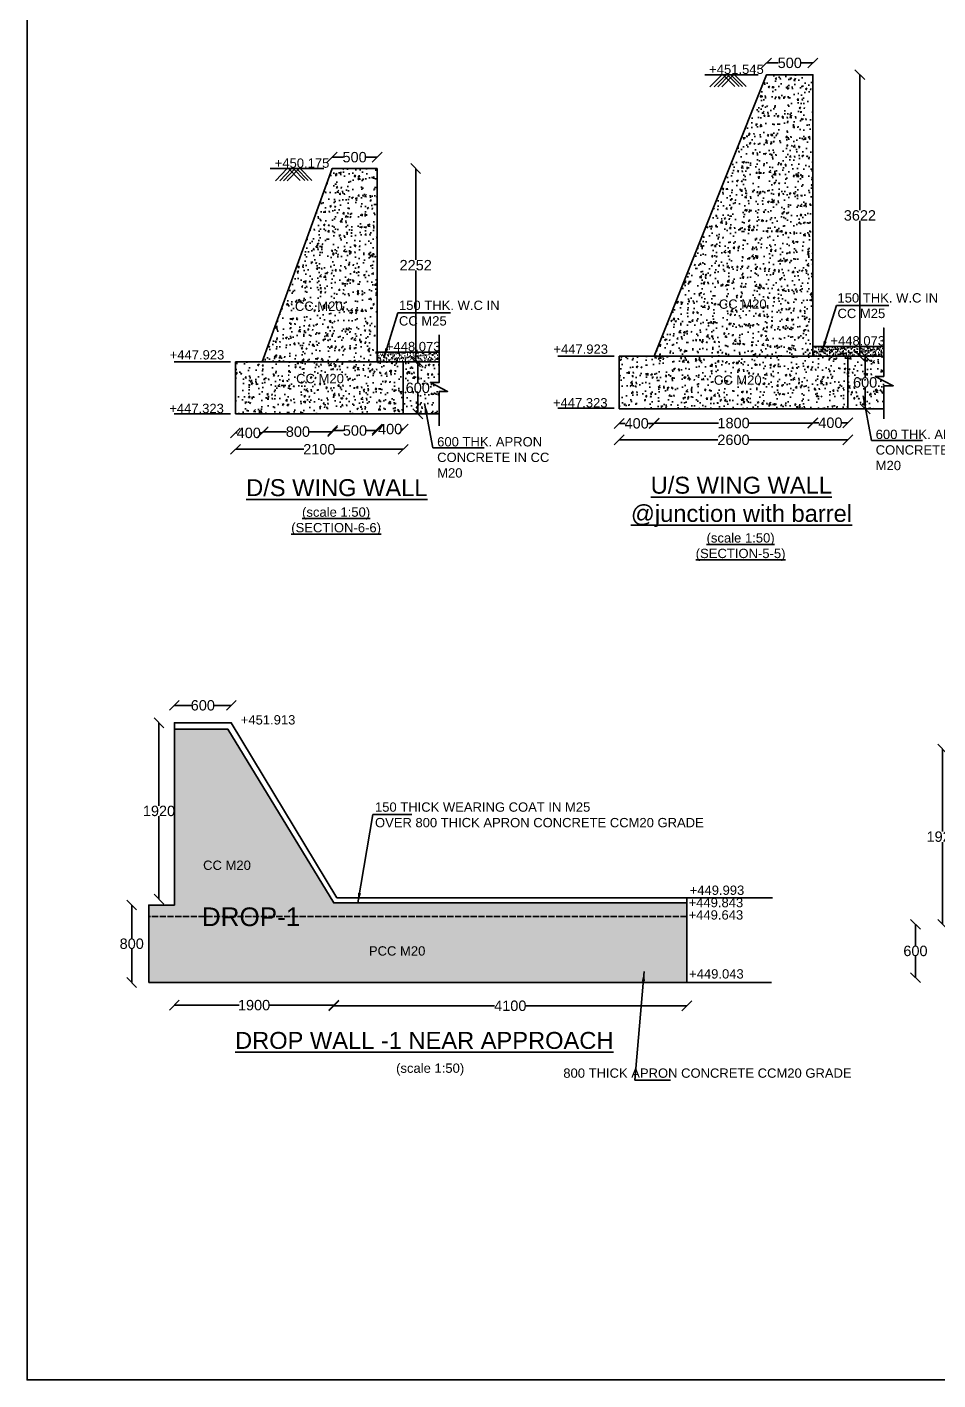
# Model space of a CAD drawing. Header units: millimetres. Extents: x 5124 to 6568637, y 2311 to 91879094.
# Drawn here: x 3738648 to 3747436, y 45930810 to 45943851 of the extents above; entities that cross this region are included whole.
import ezdxf

# ---------------------------------------------------------------- set-up
doc = ezdxf.new("R2010")
doc.units = ezdxf.units.MM
doc.header["$MEASUREMENT"] = 0
doc.linetypes.add('ACAD_ISO02W100', pattern=[15, 12, -3])
for name, color, linetype in [('DIMENSION', 7, 'Continuous'), ('DRAWING', 7, 'Continuous'), ('TEXT', 7, 'Continuous')]:
    doc.layers.add(name, color=color, linetype=linetype)
doc.styles.get("Standard").update_dxf_attribs({"font": 'arial.ttf', "height": 90})
doc.dimstyles.get("Standard").update_dxf_attribs({"dimtxt": 200, "dimasz": 110, "dimexe": 0.18, "dimexo": 0.0625, "dimgap": 0.09, "dimtad": 0, "dimtih": 1, "dimtoh": 1, "dimdec": 0, "dimzin": 0, "dimdsep": 46, "dimtxsty": 'Standard', "dimblk": 'OBLIQUE', "dimcen": 0.09, "dimse1": 1, "dimse2": 1, "dimadec": 0, "dimazin": 0, "dimtfac": 1, "dimtdec": 0, "dimtofl": 0, "dimtmove": 0, "dimatfit": 3, "dimfxl": 1, "dimtolj": 1, "dimtzin": 0, "dimarcsym": 0})
pattern_1 = [(50, (0, 0), (179.31504565, -15.68803375), [18.75, -206.25]), (355, (0, 0), (-34.6878334, 188.0480334), [15, -165]), (100.4514, (14.94, -1.3), (144.6273454, 172.3598855), [15.9350475, -175.285528]), (46.1842, (0, 50), (266.8102622, -41.3797536), [28.125, -309.375]), (96.6356, (22.23, 46.55), (233.6656764, 243.5294677), [23.902572, -262.92825]), (351.1842, (0, 50), (233.6654863, 243.5296502), [22.5, -247.5]), (21, (25, 37.5), (149.22676303, -100.65472267), [18.75, -206.25]), (326, (25, 37.5), (60.828833, 181.28751126), [15, -165]), (71.4514, (37.44, 29.11), (210.05565715, 80.6326242), [15.9350475, -175.285528]), (37.5, (0, 0), (3.03996383, 83.22346346), [0, -163, 0, -167.5, 0, -165.625]), (7.5, (0, 0), (65.76738436, 98.60292797), [0, -95.5, 0, -159.25, 0, -63.125]), (327.5, (-55.75, 0), (133.45560904, -5.63871793), [0, -62.5, 0, -195, 0, -258.75]), (317.5, (-80.75, 0), (145.79654234, 25.02624558), [0, -81.25, 0, -129.5, 0, -183.75])]
pattern_2 = [(37.5, (0, 0), (-1.259867162, 38.53647538), [0, -30.4, 0, -34, 0, -32.5]), (7.5, (0, 0), (35.395534105, 56.442921305), [0, -16.4, 0, -27.4, 0, -10.5]), (327.5, (-24.6, 0), (62.282837235, 0.11318107), [0, -10, 0, -36, 0, -47]), (317.5, (-24.6, 0), (60.12253209, 17.5535113), [0, -5, 0, -23.6, 0, -27])]

# ---------------------------------------------------------------- blocks, each defined once
blk = doc.blocks.new('_Oblique')
at = {"color": 0, "linetype": 'ByBlock', "lineweight": -2}
blk.add_line((-0.5, -0.5), (0.5, 0.5), dxfattribs=at)
blk = doc.blocks.new('*D86')
at = {"layer": 'Defpoints', "color": 0, "linetype": 'Continuous', "transparency": 16777216}
for p in [(3740658, 45940623), (3740916, 45940623), (3740916, 45939938)]:
    blk.add_point(p, dxfattribs=at)
at = {"layer": 'DIMENSION', "color": 0, "linetype": 'Continuous', "lineweight": -2, "transparency": 16777216}
for p, q in [((3740658, 45939938), (3740675, 45939938)), ((3740916, 45939938), (3740900, 45939938))]:
    blk.add_line(p, q, dxfattribs=at)
at = {"layer": 'DIMENSION', "color": 0, "linetype": 'Continuous', "lineweight": -2, "transparency": 16777216, "xscale": 95, "yscale": 95, "zscale": 95, "rotation": 180}
blk.add_blockref('_Oblique', (3740658, 45939938), dxfattribs=at)
at = {"layer": 'DIMENSION', "color": 0, "linetype": 'Continuous', "lineweight": -2, "transparency": 16777216, "xscale": 95, "yscale": 95, "zscale": 95}
blk.add_blockref('_Oblique', (3740916, 45939938), dxfattribs=at)
at = {"layer": 'DIMENSION', "color": 0, "linetype": 'Continuous', "transparency": 16777216, "insert": (3740787, 45939938), "char_height": 100, "attachment_point": 5}
blk.add_mtext('\\A1;400', dxfattribs=at)
blk = doc.blocks.new('*D87')
at = {"layer": 'Defpoints', "color": 0, "linetype": 'Continuous', "transparency": 16777216}
for p in [(3740926, 45940623), (3741596, 45939950), (3741596, 45939880)]:
    blk.add_point(p, dxfattribs=at)
at = {"layer": 'DIMENSION', "color": 0, "linetype": 'Continuous', "lineweight": -2, "transparency": 16777216}
for p, q in [((3740926, 45939950), (3741151, 45939950)), ((3741596, 45939950), (3741372, 45939950))]:
    blk.add_line(p, q, dxfattribs=at)
at = {"layer": 'DIMENSION', "color": 0, "linetype": 'Continuous', "lineweight": -2, "transparency": 16777216, "xscale": 95, "yscale": 95, "zscale": 95, "rotation": 180}
blk.add_blockref('_Oblique', (3740926, 45939950), dxfattribs=at)
at = {"layer": 'DIMENSION', "color": 0, "linetype": 'Continuous', "lineweight": -2, "transparency": 16777216, "xscale": 95, "yscale": 95, "zscale": 95}
blk.add_blockref('_Oblique', (3741596, 45939950), dxfattribs=at)
at = {"layer": 'DIMENSION', "color": 0, "linetype": 'Continuous', "transparency": 16777216, "insert": (3741261, 45939950), "char_height": 100, "attachment_point": 5}
blk.add_mtext('\\A1;800', dxfattribs=at)
blk = doc.blocks.new('*D88')
at = {"layer": 'Defpoints', "color": 0, "linetype": 'Continuous', "transparency": 16777216}
for p in [(3742026, 45940623), (3741596, 45939950), (3742026, 45939961)]:
    blk.add_point(p, dxfattribs=at)
at = {"layer": 'DIMENSION', "color": 0, "linetype": 'Continuous', "lineweight": -2, "transparency": 16777216}
for p, q in [((3741596, 45939961), (3741700, 45939961)), ((3742026, 45939961), (3741921, 45939961))]:
    blk.add_line(p, q, dxfattribs=at)
at = {"layer": 'DIMENSION', "color": 0, "linetype": 'Continuous', "lineweight": -2, "transparency": 16777216, "xscale": 95, "yscale": 95, "zscale": 95, "rotation": 180}
blk.add_blockref('_Oblique', (3741596, 45939961), dxfattribs=at)
at = {"layer": 'DIMENSION', "color": 0, "linetype": 'Continuous', "lineweight": -2, "transparency": 16777216, "xscale": 95, "yscale": 95, "zscale": 95}
blk.add_blockref('_Oblique', (3742026, 45939961), dxfattribs=at)
at = {"layer": 'DIMENSION', "color": 0, "linetype": 'Continuous', "transparency": 16777216, "insert": (3741811, 45939961), "char_height": 100, "attachment_point": 5}
blk.add_mtext('\\A1;500', dxfattribs=at)
blk = doc.blocks.new('*D89')
at = {"layer": 'Defpoints', "color": 0, "linetype": 'Continuous', "transparency": 16777216}
for p in [(3742026, 45940623), (3742277, 45940623), (3742277, 45939975)]:
    blk.add_point(p, dxfattribs=at)
at = {"layer": 'DIMENSION', "color": 0, "linetype": 'Continuous', "lineweight": -2, "transparency": 16777216}
for p, q in [((3742026, 45939975), (3742039, 45939975)), ((3742277, 45939975), (3742264, 45939975))]:
    blk.add_line(p, q, dxfattribs=at)
at = {"layer": 'DIMENSION', "color": 0, "linetype": 'Continuous', "lineweight": -2, "transparency": 16777216, "xscale": 95, "yscale": 95, "zscale": 95, "rotation": 180}
blk.add_blockref('_Oblique', (3742026, 45939975), dxfattribs=at)
at = {"layer": 'DIMENSION', "color": 0, "linetype": 'Continuous', "lineweight": -2, "transparency": 16777216, "xscale": 95, "yscale": 95, "zscale": 95}
blk.add_blockref('_Oblique', (3742277, 45939975), dxfattribs=at)
at = {"layer": 'DIMENSION', "color": 0, "linetype": 'Continuous', "transparency": 16777216, "insert": (3742151, 45939975), "char_height": 100, "attachment_point": 5}
blk.add_mtext('\\A1;400', dxfattribs=at)
blk = doc.blocks.new('*D90')
at = {"layer": 'Defpoints', "color": 0, "linetype": 'Continuous', "transparency": 16777216}
for p in [(3740658.5, 45940122), (3742277, 45940122), (3742277, 45939780.5)]:
    blk.add_point(p, dxfattribs=at)
at = {"layer": 'DIMENSION', "color": 0, "linetype": 'Continuous', "lineweight": -2, "transparency": 16777216}
for p, q in [((3740658.5, 45939780.5), (3741317.66, 45939780.5)), ((3742277, 45939780.5), (3741617.84, 45939780.5))]:
    blk.add_line(p, q, dxfattribs=at)
at = {"layer": 'DIMENSION', "color": 0, "linetype": 'Continuous', "lineweight": -2, "transparency": 16777216, "xscale": 95, "yscale": 95, "zscale": 95, "rotation": 180}
blk.add_blockref('_Oblique', (3740658.5, 45939780.5), dxfattribs=at)
at = {"layer": 'DIMENSION', "color": 0, "linetype": 'Continuous', "lineweight": -2, "transparency": 16777216, "xscale": 95, "yscale": 95, "zscale": 95}
blk.add_blockref('_Oblique', (3742277, 45939780.5), dxfattribs=at)
at = {"layer": 'DIMENSION', "color": 0, "linetype": 'Continuous', "transparency": 16777216, "insert": (3741467.75, 45939780.5), "char_height": 100, "attachment_point": 5}
blk.add_mtext('\\A1;2100', dxfattribs=at)
blk = doc.blocks.new('*D91')
at = {"layer": 'Defpoints', "color": 0, "linetype": 'Continuous', "transparency": 16777216}
for p in [(3742417.5, 45940623), (3742417.5, 45940122), (3742417.5, 45940122)]:
    blk.add_point(p, dxfattribs=at)
at = {"layer": 'DIMENSION', "color": 0, "linetype": 'Continuous', "lineweight": -2, "transparency": 16777216}
for p, q in [((3742417.5, 45940623), (3742417.5, 45940423.6473)), ((3742417.5, 45940122), (3742417.5, 45940321.3527))]:
    blk.add_line(p, q, dxfattribs=at)
at = {"layer": 'DIMENSION', "color": 0, "linetype": 'Continuous', "lineweight": -2, "transparency": 16777216, "xscale": 95, "yscale": 95, "zscale": 95}
for p, rotation in [((3742417.5, 45940623), 90), ((3742417.5, 45940122), 270)]:
    blk.add_blockref('_Oblique', p, dxfattribs=dict(at, rotation=rotation))
at = {"layer": 'DIMENSION', "color": 0, "linetype": 'Continuous', "transparency": 16777216, "insert": (3742417.5, 45940372.5), "char_height": 100, "attachment_point": 5}
blk.add_mtext('\\A1;600', dxfattribs=at)
blk = doc.blocks.new('*D92')
at = {"layer": 'Defpoints', "color": 0, "linetype": 'Continuous', "transparency": 16777216}
for p in [(3742025.5, 45942487), (3742025.5, 45940623), (3742397.5, 45940623)]:
    blk.add_point(p, dxfattribs=at)
at = {"layer": 'DIMENSION', "color": 0, "linetype": 'Continuous', "lineweight": -2, "transparency": 16777216}
for p, q in [((3742397.5, 45942487), (3742397.5, 45941606.1473)), ((3742397.5, 45940623), (3742397.5, 45941503.8527))]:
    blk.add_line(p, q, dxfattribs=at)
at = {"layer": 'DIMENSION', "color": 0, "linetype": 'Continuous', "lineweight": -2, "transparency": 16777216, "xscale": 95, "yscale": 95, "zscale": 95}
for p, rotation in [((3742397.5, 45942487), 90), ((3742397.5, 45940623), 270)]:
    blk.add_blockref('_Oblique', p, dxfattribs=dict(at, rotation=rotation))
at = {"layer": 'DIMENSION', "color": 0, "linetype": 'Continuous', "transparency": 16777216, "insert": (3742397.5, 45941555), "char_height": 100, "attachment_point": 5}
blk.add_mtext('\\A1;2252', dxfattribs=at)
blk = doc.blocks.new('*D93')
at = {"layer": 'Defpoints', "color": 0, "linetype": 'Continuous', "transparency": 16777216}
for p in [(3742026, 45942596), (3741592, 45942487), (3742026, 45942487)]:
    blk.add_point(p, dxfattribs=at)
at = {"layer": 'DIMENSION', "color": 0, "linetype": 'Continuous', "lineweight": -2, "transparency": 16777216}
for p, q in [((3741592, 45942596), (3741698, 45942596)), ((3742026, 45942596), (3741919, 45942596))]:
    blk.add_line(p, q, dxfattribs=at)
at = {"layer": 'DIMENSION', "color": 0, "linetype": 'Continuous', "lineweight": -2, "transparency": 16777216, "xscale": 95, "yscale": 95, "zscale": 95, "rotation": 180}
blk.add_blockref('_Oblique', (3741592, 45942596), dxfattribs=at)
at = {"layer": 'DIMENSION', "color": 0, "linetype": 'Continuous', "lineweight": -2, "transparency": 16777216, "xscale": 95, "yscale": 95, "zscale": 95}
blk.add_blockref('_Oblique', (3742026, 45942596), dxfattribs=at)
at = {"layer": 'DIMENSION', "color": 0, "linetype": 'Continuous', "transparency": 16777216, "insert": (3741808, 45942596), "char_height": 100, "attachment_point": 5}
blk.add_mtext('\\A1;500', dxfattribs=at)
blk = doc.blocks.new('*D94')
at = {"layer": 'Defpoints', "color": 0, "linetype": 'Continuous', "transparency": 16777216}
for p in [(3746229, 45943505), (3745782, 45943392), (3746229, 45943392)]:
    blk.add_point(p, dxfattribs=at)
at = {"layer": 'DIMENSION', "color": 0, "linetype": 'Continuous', "lineweight": -2, "transparency": 16777216}
for p, q in [((3745782, 45943505), (3745895, 45943505)), ((3746229, 45943505), (3746116, 45943505))]:
    blk.add_line(p, q, dxfattribs=at)
at = {"layer": 'DIMENSION', "color": 0, "linetype": 'Continuous', "lineweight": -2, "transparency": 16777216, "xscale": 95, "yscale": 95, "zscale": 95, "rotation": 180}
blk.add_blockref('_Oblique', (3745782, 45943505), dxfattribs=at)
at = {"layer": 'DIMENSION', "color": 0, "linetype": 'Continuous', "lineweight": -2, "transparency": 16777216, "xscale": 95, "yscale": 95, "zscale": 95}
blk.add_blockref('_Oblique', (3746229, 45943505), dxfattribs=at)
at = {"layer": 'DIMENSION', "color": 0, "linetype": 'Continuous', "transparency": 16777216, "insert": (3746006, 45943505), "char_height": 100, "attachment_point": 5}
blk.add_mtext('\\A1;500', dxfattribs=at)
blk = doc.blocks.new('*D95')
at = {"layer": 'Defpoints', "color": 0, "linetype": 'Continuous', "transparency": 16777216}
for p in [(3746229, 45943391.5), (3746229, 45940678), (3746682.5, 45940678)]:
    blk.add_point(p, dxfattribs=at)
at = {"layer": 'DIMENSION', "color": 0, "linetype": 'Continuous', "lineweight": -2, "transparency": 16777216}
for p, q in [((3746682.5, 45943391.5), (3746682.5, 45942085.8973)), ((3746682.5, 45940678), (3746682.5, 45941983.6027))]:
    blk.add_line(p, q, dxfattribs=at)
at = {"layer": 'DIMENSION', "color": 0, "linetype": 'Continuous', "lineweight": -2, "transparency": 16777216, "xscale": 95, "yscale": 95, "zscale": 95}
for p, rotation in [((3746682.5, 45943391.5), 90), ((3746682.5, 45940678), 270)]:
    blk.add_blockref('_Oblique', p, dxfattribs=dict(at, rotation=rotation))
at = {"layer": 'DIMENSION', "color": 0, "linetype": 'Continuous', "transparency": 16777216, "insert": (3746682.5, 45942034.75), "char_height": 100, "attachment_point": 5}
blk.add_mtext('\\A1;3622', dxfattribs=at)
blk = doc.blocks.new('*D96')
at = {"layer": 'Defpoints', "color": 0, "linetype": 'Continuous', "transparency": 16777216}
for p in [(3746736, 45940678), (3746699, 45940171.5), (3746733, 45940171.5)]:
    blk.add_point(p, dxfattribs=at)
at = {"layer": 'DIMENSION', "color": 0, "linetype": 'Continuous', "lineweight": -2, "transparency": 16777216}
for p, q in [((3746733, 45940678), (3746733, 45940475.8973)), ((3746733, 45940171.5), (3746733, 45940373.6027))]:
    blk.add_line(p, q, dxfattribs=at)
at = {"layer": 'DIMENSION', "color": 0, "linetype": 'Continuous', "lineweight": -2, "transparency": 16777216, "xscale": 95, "yscale": 95, "zscale": 95}
for p, rotation in [((3746733, 45940678), 90), ((3746733, 45940171.5), 270)]:
    blk.add_blockref('_Oblique', p, dxfattribs=dict(at, rotation=rotation))
at = {"layer": 'DIMENSION', "color": 0, "linetype": 'Continuous', "transparency": 16777216, "insert": (3746733, 45940424.75), "char_height": 100, "attachment_point": 5}
blk.add_mtext('\\A1;600', dxfattribs=at)
blk = doc.blocks.new('*D97')
at = {"layer": 'Defpoints', "color": 0, "linetype": 'Continuous', "transparency": 16777216}
for p in [(3744360, 45940678), (3744698, 45940678), (3744698, 45940030)]:
    blk.add_point(p, dxfattribs=at)
at = {"layer": 'DIMENSION', "color": 0, "linetype": 'Continuous', "lineweight": -2, "transparency": 16777216}
for p, q in [((3744360, 45940030), (3744417, 45940030)), ((3744698, 45940030), (3744641, 45940030))]:
    blk.add_line(p, q, dxfattribs=at)
at = {"layer": 'DIMENSION', "color": 0, "linetype": 'Continuous', "lineweight": -2, "transparency": 16777216, "xscale": 95, "yscale": 95, "zscale": 95, "rotation": 180}
blk.add_blockref('_Oblique', (3744360, 45940030), dxfattribs=at)
at = {"layer": 'DIMENSION', "color": 0, "linetype": 'Continuous', "lineweight": -2, "transparency": 16777216, "xscale": 95, "yscale": 95, "zscale": 95}
blk.add_blockref('_Oblique', (3744698, 45940030), dxfattribs=at)
at = {"layer": 'DIMENSION', "color": 0, "linetype": 'Continuous', "transparency": 16777216, "insert": (3744529, 45940030), "char_height": 100, "attachment_point": 5}
blk.add_mtext('\\A1;400', dxfattribs=at)
blk = doc.blocks.new('*D98')
at = {"layer": 'Defpoints', "color": 0, "linetype": 'Continuous', "transparency": 16777216}
for p in [(3744698, 45940678), (3746229, 45940678), (3746229, 45940033)]:
    blk.add_point(p, dxfattribs=at)
at = {"layer": 'DIMENSION', "color": 0, "linetype": 'Continuous', "lineweight": -2, "transparency": 16777216}
for p, q in [((3744698, 45940033), (3745319, 45940033)), ((3746229, 45940033), (3745608, 45940033))]:
    blk.add_line(p, q, dxfattribs=at)
at = {"layer": 'DIMENSION', "color": 0, "linetype": 'Continuous', "lineweight": -2, "transparency": 16777216, "xscale": 95, "yscale": 95, "zscale": 95, "rotation": 180}
blk.add_blockref('_Oblique', (3744698, 45940033), dxfattribs=at)
at = {"layer": 'DIMENSION', "color": 0, "linetype": 'Continuous', "lineweight": -2, "transparency": 16777216, "xscale": 95, "yscale": 95, "zscale": 95}
blk.add_blockref('_Oblique', (3746229, 45940033), dxfattribs=at)
at = {"layer": 'DIMENSION', "color": 0, "linetype": 'Continuous', "transparency": 16777216, "insert": (3745464, 45940033), "char_height": 100, "attachment_point": 5}
blk.add_mtext('\\A1;1800', dxfattribs=at)
blk = doc.blocks.new('*D99')
at = {"layer": 'Defpoints', "color": 0, "linetype": 'Continuous', "transparency": 16777216}
for p in [(3746229, 45940678), (3746566, 45940678), (3746566, 45940036)]:
    blk.add_point(p, dxfattribs=at)
at = {"layer": 'DIMENSION', "color": 0, "linetype": 'Continuous', "lineweight": -2, "transparency": 16777216}
for p, q in [((3746229, 45940036), (3746285, 45940036)), ((3746566, 45940036), (3746510, 45940036))]:
    blk.add_line(p, q, dxfattribs=at)
at = {"layer": 'DIMENSION', "color": 0, "linetype": 'Continuous', "lineweight": -2, "transparency": 16777216, "xscale": 95, "yscale": 95, "zscale": 95, "rotation": 180}
blk.add_blockref('_Oblique', (3746229, 45940036), dxfattribs=at)
at = {"layer": 'DIMENSION', "color": 0, "linetype": 'Continuous', "lineweight": -2, "transparency": 16777216, "xscale": 95, "yscale": 95, "zscale": 95}
blk.add_blockref('_Oblique', (3746566, 45940036), dxfattribs=at)
at = {"layer": 'DIMENSION', "color": 0, "linetype": 'Continuous', "transparency": 16777216, "insert": (3746398, 45940036), "char_height": 100, "attachment_point": 5}
blk.add_mtext('\\A1;400', dxfattribs=at)
blk = doc.blocks.new('*D100')
at = {"layer": 'Defpoints', "color": 0, "linetype": 'Continuous', "transparency": 16777216}
for p in [(3744360, 45940171.5), (3746566, 45940171.5), (3746566, 45939871.5)]:
    blk.add_point(p, dxfattribs=at)
at = {"layer": 'DIMENSION', "color": 0, "linetype": 'Continuous', "lineweight": -2, "transparency": 16777216}
for p, q in [((3744360, 45939871.5), (3745312.91, 45939871.5)), ((3746566, 45939871.5), (3745613.09, 45939871.5))]:
    blk.add_line(p, q, dxfattribs=at)
at = {"layer": 'DIMENSION', "color": 0, "linetype": 'Continuous', "lineweight": -2, "transparency": 16777216, "xscale": 95, "yscale": 95, "zscale": 95, "rotation": 180}
blk.add_blockref('_Oblique', (3744360, 45939871.5), dxfattribs=at)
at = {"layer": 'DIMENSION', "color": 0, "linetype": 'Continuous', "lineweight": -2, "transparency": 16777216, "xscale": 95, "yscale": 95, "zscale": 95}
blk.add_blockref('_Oblique', (3746566, 45939871.5), dxfattribs=at)
at = {"layer": 'DIMENSION', "color": 0, "linetype": 'Continuous', "transparency": 16777216, "insert": (3745463, 45939871.5), "char_height": 100, "attachment_point": 5}
blk.add_mtext('\\A1;2600', dxfattribs=at)
blk = doc.blocks.new('*D124')
at = {"layer": 'Defpoints', "color": 0, "linetype": 'Continuous', "transparency": 16777216}
for p in [(3739822.5, 45935387.5), (3739658, 45934640.5), (3739822.5, 45934640.5)]:
    blk.add_point(p, dxfattribs=at)
at = {"layer": 'DIMENSION', "color": 0, "linetype": 'Continuous', "lineweight": -2, "transparency": 16777216}
for p, q in [((3739658, 45935387.5), (3739658, 45935065.1473)), ((3739658, 45934640.5), (3739658, 45934962.8527))]:
    blk.add_line(p, q, dxfattribs=at)
at = {"layer": 'DIMENSION', "color": 0, "linetype": 'Continuous', "lineweight": -2, "transparency": 16777216, "xscale": 95, "yscale": 95, "zscale": 95}
for p, rotation in [((3739658, 45935387.5), 90), ((3739658, 45934640.5), 270)]:
    blk.add_blockref('_Oblique', p, dxfattribs=dict(at, rotation=rotation))
at = {"layer": 'DIMENSION', "color": 0, "linetype": 'Continuous', "transparency": 16777216, "insert": (3739658, 45935014), "char_height": 100, "attachment_point": 5}
blk.add_mtext('\\A1;800', dxfattribs=at)
blk = doc.blocks.new('*D125')
at = {"layer": 'Defpoints', "color": 0, "linetype": 'Continuous', "transparency": 16777216}
for p in [(3740069, 45935388), (3741608, 45935388), (3741608, 45934422)]:
    blk.add_point(p, dxfattribs=at)
at = {"layer": 'DIMENSION', "color": 0, "linetype": 'Continuous', "lineweight": -2, "transparency": 16777216}
for p, q in [((3740069, 45934422), (3740694, 45934422)), ((3741608, 45934422), (3740983, 45934422))]:
    blk.add_line(p, q, dxfattribs=at)
at = {"layer": 'DIMENSION', "color": 0, "linetype": 'Continuous', "lineweight": -2, "transparency": 16777216, "xscale": 95, "yscale": 95, "zscale": 95, "rotation": 180}
blk.add_blockref('_Oblique', (3740069, 45934422), dxfattribs=at)
at = {"layer": 'DIMENSION', "color": 0, "linetype": 'Continuous', "lineweight": -2, "transparency": 16777216, "xscale": 95, "yscale": 95, "zscale": 95}
blk.add_blockref('_Oblique', (3741608, 45934422), dxfattribs=at)
at = {"layer": 'DIMENSION', "color": 0, "linetype": 'Continuous', "transparency": 16777216, "insert": (3740838, 45934422), "char_height": 100, "attachment_point": 5}
blk.add_mtext('\\A1;1900', dxfattribs=at)
blk = doc.blocks.new('*D126')
at = {"layer": 'Defpoints', "color": 0, "linetype": 'Continuous', "transparency": 16777216}
for p in [(3741607.5, 45935408.5), (3745012.5, 45935408.5), (3745012.5, 45934416)]:
    blk.add_point(p, dxfattribs=at)
at = {"layer": 'DIMENSION', "color": 0, "linetype": 'Continuous', "lineweight": -2, "transparency": 16777216}
for p, q in [((3741607.5, 45934416), (3743158.750382, 45934416)), ((3745012.5, 45934416), (3743461.249618, 45934416))]:
    blk.add_line(p, q, dxfattribs=at)
at = {"layer": 'DIMENSION', "color": 0, "linetype": 'Continuous', "lineweight": -2, "transparency": 16777216, "xscale": 95, "yscale": 95, "zscale": 95, "rotation": 180}
blk.add_blockref('_Oblique', (3741607.5, 45934416), dxfattribs=at)
at = {"layer": 'DIMENSION', "color": 0, "linetype": 'Continuous', "lineweight": -2, "transparency": 16777216, "xscale": 95, "yscale": 95, "zscale": 95}
blk.add_blockref('_Oblique', (3745012.5, 45934416), dxfattribs=at)
at = {"layer": 'DIMENSION', "color": 0, "linetype": 'Continuous', "transparency": 16777216, "insert": (3743310, 45934416), "char_height": 100, "attachment_point": 5}
blk.add_mtext('\\A1;4100', dxfattribs=at)
blk = doc.blocks.new('*D127')
at = {"layer": 'Defpoints', "color": 0, "linetype": 'Continuous', "transparency": 16777216}
for p in [(3740069, 45937144.5), (3739921, 45935443.5), (3740069, 45935443.5)]:
    blk.add_point(p, dxfattribs=at)
at = {"layer": 'DIMENSION', "color": 0, "linetype": 'Continuous', "lineweight": -2, "transparency": 16777216}
for p, q in [((3739921, 45937144.5), (3739921, 45936345.1473)), ((3739921, 45935443.5), (3739921, 45936242.8527))]:
    blk.add_line(p, q, dxfattribs=at)
at = {"layer": 'DIMENSION', "color": 0, "linetype": 'Continuous', "lineweight": -2, "transparency": 16777216, "xscale": 95, "yscale": 95, "zscale": 95}
for p, rotation in [((3739921, 45937144.5), 90), ((3739921, 45935443.5), 270)]:
    blk.add_blockref('_Oblique', p, dxfattribs=dict(at, rotation=rotation))
at = {"layer": 'DIMENSION', "color": 0, "linetype": 'Continuous', "transparency": 16777216, "insert": (3739921, 45936294), "char_height": 100, "attachment_point": 5}
blk.add_mtext('\\A1;1920', dxfattribs=at)
blk = doc.blocks.new('*D128')
at = {"layer": 'Defpoints', "color": 0, "linetype": 'Continuous', "transparency": 16777216}
for p in [(3740618.5, 45937312), (3740069, 45937144.5), (3740618.5, 45937144.5)]:
    blk.add_point(p, dxfattribs=at)
at = {"layer": 'DIMENSION', "color": 0, "linetype": 'Continuous', "lineweight": -2, "transparency": 16777216}
for p, q in [((3740069, 45937312), (3740233.087, 45937312)), ((3740618.5, 45937312), (3740454.413, 45937312))]:
    blk.add_line(p, q, dxfattribs=at)
at = {"layer": 'DIMENSION', "color": 0, "linetype": 'Continuous', "lineweight": -2, "transparency": 16777216, "xscale": 95, "yscale": 95, "zscale": 95, "rotation": 180}
blk.add_blockref('_Oblique', (3740069, 45937312), dxfattribs=at)
at = {"layer": 'DIMENSION', "color": 0, "linetype": 'Continuous', "lineweight": -2, "transparency": 16777216, "xscale": 95, "yscale": 95, "zscale": 95}
blk.add_blockref('_Oblique', (3740618.5, 45937312), dxfattribs=at)
at = {"layer": 'DIMENSION', "color": 0, "linetype": 'Continuous', "transparency": 16777216, "insert": (3740343.75, 45937312), "char_height": 100, "attachment_point": 5}
blk.add_mtext('\\A1;600', dxfattribs=at)
blk = doc.blocks.new('*D132')
at = {"layer": 'Defpoints', "color": 0, "linetype": 'Continuous', "transparency": 16777216}
for p in [(3747444.5, 45935201.5), (3747218.5, 45934687.5), (3747455.5, 45934687.5)]:
    blk.add_point(p, dxfattribs=at)
at = {"layer": 'DIMENSION', "color": 0, "linetype": 'Continuous', "lineweight": -2, "transparency": 16777216}
for p, q in [((3747218.5, 45935201.5), (3747218.5, 45934995.6473)), ((3747218.5, 45934687.5), (3747218.5, 45934893.3527))]:
    blk.add_line(p, q, dxfattribs=at)
at = {"layer": 'DIMENSION', "color": 0, "linetype": 'Continuous', "lineweight": -2, "transparency": 16777216, "xscale": 95, "yscale": 95, "zscale": 95}
for p, rotation in [((3747218.5, 45935201.5), 90), ((3747218.5, 45934687.5), 270)]:
    blk.add_blockref('_Oblique', p, dxfattribs=dict(at, rotation=rotation))
at = {"layer": 'DIMENSION', "color": 0, "linetype": 'Continuous', "transparency": 16777216, "insert": (3747218.5, 45934944.5), "char_height": 100, "attachment_point": 5}
blk.add_mtext('\\A1;600', dxfattribs=at)
blk = doc.blocks.new('*D133')
at = {"layer": 'Defpoints', "color": 0, "linetype": 'Continuous', "transparency": 16777216}
for p in [(3747481, 45936890.5), (3747700, 45936890.5), (3747700, 45935201.5)]:
    blk.add_point(p, dxfattribs=at)
at = {"layer": 'DIMENSION', "color": 0, "linetype": 'Continuous', "lineweight": -2, "transparency": 16777216}
for p, q in [((3747481, 45936890.5), (3747481, 45936097.1473)), ((3747481, 45935201.5), (3747481, 45935994.8527))]:
    blk.add_line(p, q, dxfattribs=at)
at = {"layer": 'DIMENSION', "color": 0, "linetype": 'Continuous', "lineweight": -2, "transparency": 16777216, "xscale": 95, "yscale": 95, "zscale": 95}
for p, rotation in [((3747481, 45936890.5), 90), ((3747481, 45935201.5), 270)]:
    blk.add_blockref('_Oblique', p, dxfattribs=dict(at, rotation=rotation))
at = {"layer": 'DIMENSION', "color": 0, "linetype": 'Continuous', "transparency": 16777216, "insert": (3747481, 45936046), "char_height": 100, "attachment_point": 5}
blk.add_mtext('\\A1;1920', dxfattribs=at)

msp = doc.modelspace()

# ---------------------------------------------------------------- hatches: boundary and pattern name
at = {"layer": 'DIMENSION', "linetype": 'Continuous'}
h = msp.add_hatch(dxfattribs=at)
h.set_pattern_fill('AR-SAND', color=256, scale=20, style=0)
h.set_pattern_definition(pattern_2)
h.paths.add_polyline_path([(3742624.5, 45940718), (3742025.5, 45940718), (3742025.5, 45940623), (3742624.5, 45940623)])
h = msp.add_hatch(dxfattribs=at)
h.set_pattern_fill('AR-SAND', color=256, scale=20, style=0)
h.set_pattern_definition(pattern_2)
h.paths.add_polyline_path([(3746913, 45940773), (3746229, 45940773), (3746229, 45940678), (3746913, 45940678)])
at = {"layer": 'DRAWING', "linetype": 'Continuous'}
h = msp.add_hatch(dxfattribs=at)
h.set_pattern_fill('AR-CONC', color=256, scale=25, style=0)
h.set_pattern_definition(pattern_1)
h.paths.add_polyline_path([(3744698, 45940678), (3746229, 45940678), (3746229, 45943391.5), (3745782.5, 45943391.5)])
h.paths.add_polyline_path([(3746913, 45940171.5), (3746913, 45940392.5), (3747004, 45940392.5), (3746830.5, 45940481.5), (3746913, 45940481.5), (3746913, 45940678), (3744360, 45940678), (3744360, 45940171.5)])
h.paths.add_polyline_path([(3745299.4, 45941247.5), (3745793.3, 45941247.5), (3745793.3, 45941109.4), (3745299.4, 45941109.4)], flags=24)
h.paths.add_polyline_path([(3745250.9, 45940515), (3745744.8, 45940515), (3745744.8, 45940376.9), (3745250.9, 45940376.9)], flags=24)
h = msp.add_hatch(dxfattribs=at)
h.set_pattern_fill('AR-CONC', color=256, scale=25, style=0)
h.set_pattern_definition(pattern_1)
h.paths.add_polyline_path([(3742025.5, 45942487), (3741591.5, 45942487), (3740916, 45940623), (3742025.5, 45940623)])
h.paths.add_polyline_path([(3742277, 45940122), (3742277, 45940623), (3740658.5, 45940623), (3740658.5, 45940122)])
h.paths.add_polyline_path([(3742277, 45940122), (3742624.5, 45940122), (3742624.5, 45940339), (3742705.5, 45940339), (3742539, 45940426), (3742624.5, 45940426), (3742624.5, 45940623), (3742277, 45940623)])
h.paths.add_polyline_path([(3741209.6, 45941227.5), (3741703.5, 45941227.5), (3741703.5, 45941089.4), (3741209.6, 45941089.4)], flags=24)
h.paths.add_polyline_path([(3741221.4, 45940530), (3741715.3, 45940530), (3741715.3, 45940391.9), (3741221.4, 45940391.9)], flags=24)
h = msp.add_hatch(dxfattribs=at)
h.set_pattern_fill('AR-CONC', color=256, scale=25, style=0)
h.set_pattern_definition(pattern_1)
h.paths.add_polyline_path([(3740586.5, 45937082), (3740069, 45937082), (3740069, 45935387.5), (3739822.5, 45935387.5), (3739822.5, 45935275.5), (3745012.5, 45935275.5), (3745012.5, 45935408.5), (3741607.5, 45935408.5)])
h.paths.add_polyline_path([(3745012.5, 45934640.5), (3745012.5, 45935275.5), (3739822.5, 45935275.5), (3739822.5, 45934640.5)])
h.paths.add_polyline_path([(3740289.4, 45935409.3), (3741263.9, 45935409.3), (3741263.9, 45935133), (3740289.4, 45935133)], flags=9)
h.paths.add_polyline_path([(3740323.9, 45935838.5), (3740817.8, 45935838.5), (3740817.8, 45935700.4), (3740323.9, 45935700.4)], flags=24)
h.paths.add_polyline_path([(3741923.4, 45935012.5), (3742497.7, 45935012.5), (3742497.7, 45934874.4), (3741923.4, 45934874.4)], flags=24)

# ---------------------------------------------------------------- linework, layer by layer
at = {"layer": 'DIMENSION', "linetype": 'Continuous'}
for p, q in [((3744360, 45940678), (3746913, 45940678)), ((3744360, 45940171.5), (3744360, 45940678)), ((3746913, 45940678), (3746913, 45940481.5)), ((3746913, 45940392.5), (3746913, 45940073.5)), ((3746913, 45940171.5), (3744360, 45940171.5))]:
    msp.add_line(p, q, dxfattribs=at)
for points in [[(3746229, 45940678), (3744698, 45940678), (3745782.5, 45943391.5), (3746229, 45943391.5)], [(3746913, 45940950.5), (3746913, 45940950.5), (3746913, 45940678), (3746913, 45940678)]]:
    msp.add_lwpolyline(points, close=True, dxfattribs=at)
for points in [[(3746566, 45940678), (3746566, 45940171.5)], [(3746913, 45940481.5), (3746830.5, 45940481.5), (3747004, 45940392.5), (3746913, 45940392.5)], [(3744360, 45940171.5), (3746566, 45940171.5)]]:
    msp.add_lwpolyline(points, dxfattribs=at)
at = {"layer": 'DRAWING', "linetype": 'Continuous'}
for p, q in [((3740658.5, 45940623), (3742624.5, 45940623)), ((3740658.5, 45940122), (3740658.5, 45940623)), ((3742624.5, 45940623), (3742624.5, 45940426)), ((3742624.5, 45940339), (3742624.5, 45940122)), ((3742624.5, 45940122), (3740658.5, 45940122))]:
    msp.add_line(p, q, dxfattribs=at)
for points in [[(3774092, 45955627), (3738648, 45955627), (3738648, 45930809.5), (3774092, 45930809.5)], [(3742025.5, 45940623), (3740916, 45940623), (3741591.5, 45942487), (3742025.5, 45942487)]]:
    msp.add_lwpolyline(points, close=True, dxfattribs=at)
for points in [[(3745701, 45943391.5), (3745186, 45943391.5)], [(3745350, 45943391.5), (3745235.5, 45943274.5)], [(3745391.5, 45943391.5), (3745277, 45943274.5)], [(3745426, 45943391.5), (3745311.5, 45943274.5)], [(3745464, 45943391.5), (3745349.5, 45943274.5)], [(3745362.5, 45943391.5), (3745475, 45943277)], [(3745406, 45943391.5), (3745518.5, 45943277)], [(3745438.5, 45943391.5), (3745551, 45943277)], [(3745473, 45943391.5), (3745585.5, 45943277)], [(3741510, 45942487), (3740995, 45942487)], [(3741159, 45942487), (3741044.5, 45942370)], [(3741200.5, 45942487), (3741086, 45942370)], [(3741235, 45942487), (3741120.5, 45942370)], [(3741273, 45942487), (3741158.5, 45942370)], [(3741171.5, 45942487), (3741284, 45942372.5)], [(3741215, 45942487), (3741327.5, 45942372.5)], [(3741247.5, 45942487), (3741360, 45942372.5)], [(3741282, 45942487), (3741394.5, 45942372.5)], [(3742624.5, 45940885.5), (3742624.5, 45940623), (3742624.5, 45940426), (3742539, 45940426), (3742705.5, 45940339), (3742624.5, 45940339), (3742624.5, 45940007.5)], [(3742624.5, 45940718), (3742025.5, 45940718)], [(3746913, 45940773), (3746229, 45940773)], [(3740611.5, 45940623), (3740066.5, 45940623)], [(3742277, 45940623), (3742277, 45940122)], [(3744313, 45940678), (3743768, 45940678)], [(3740611.5, 45940122), (3740066.5, 45940122)], [(3744313, 45940177), (3743768, 45940177)], [(3745012.5, 45934640.5), (3745012.5, 45935408.5), (3741607.5, 45935408.5), (3740586.5, 45937082), (3740069, 45937082), (3740069, 45935387.5), (3739822.5, 45935387.5), (3739822.5, 45934640.5)], [(3740069, 45937082), (3740069, 45937144.5), (3740618.5, 45937144.5), (3741638, 45935457), (3745012.5, 45935457), (3745012.5, 45935408.5)], [(3745012.5, 45935457), (3745840.5, 45935457)], [(3739822.5, 45934640.5), (3745829.5, 45934640.5)]]:
    msp.add_lwpolyline(points, dxfattribs=at)
at = {"layer": 'DRAWING', "linetype": 'ACAD_ISO02W100', "ltscale": 5}
msp.add_lwpolyline([(3745012.5, 45935275.5), (3739822.5, 45935275.5)], dxfattribs=at)

# ---------------------------------------------------------------- texts
at = {"layer": 'DIMENSION', "linetype": 'Continuous', "insert": (3742208.5, 45933860), "char_height": 90, "width": 676.97, "attachment_point": 1}
msp.add_mtext('(scale 1:50)', dxfattribs=at)
at = {"layer": 'DRAWING', "linetype": 'Continuous', "attachment_point": 1}
for s, insert, char_height, width in [('CC M20', (3745321.9, 45941225), 90, 455.995), ('150 THK. W.C IN \\PCC M25', (3746466.2, 45941285.2), 90, 1767.245), ('CC M20', (3741232.1, 45941205), 90, 455.995), ('150 THK. W.C IN \\PCC M25', (3742235.7, 45941213.7), 90, 1767.245), ('CC M20', (3741243.9, 45940507.5), 90, 455.995), ('CC M20', (3745273.4, 45940492.5), 90, 455.995), ('600 THK. APRON CONCRETE IN CC M20', (3746834.9, 45939969.5), 90, 1230.116), ('600 THK. APRON CONCRETE IN CC M20', (3742604.4, 45939898), 90, 1230.116), ('CC M20', (3740346.4, 45935816), 90, 455.995), ('DROP-1', (3740334.4, 45935364.3), 180, 452.865), ('PCC M20', (3741945.9, 45934990), 90, 642.888)]:
    msp.add_mtext(s, dxfattribs=dict(at, insert=insert, char_height=char_height, width=width))
at = {"layer": 'TEXT', "attachment_point": 1}
for s, insert, char_height, width in [('\\pi3.4508;+451.545', (3745225.1, 45943488.7), 89.807, 521.67), ('\\pi3.4508;+450.175', (3741034.1, 45942584.2), 89.807, 521.67), ('\\pi3.7877;+448.073', (3746394.7, 45940871.1), 89.807, 521.67), ('\\pi3.7877;+447.923', (3740020.5, 45940736.1), 89.807, 521.67), ('\\pi3.7877;+448.073', (3742106.2, 45940816.1), 89.807, 521.67), ('\\pi3.7877;+447.923', (3743722, 45940791.1), 89.807, 521.67), ('\\pi3.7877;+447.323', (3740016.2, 45940219.1), 89.807, 521.67), ('\\pi3.7877;+447.323', (3743717.7, 45940274.1), 89.807, 521.67), ('\\pi933.95;{\\LD/S WING WALL \\P\\pi1473.2;\\H0.55118x;(scale 1:50)\\P\\pi1368.6;(SECTION-6-6) }', (3739828.1, 45939492.5), 163.286, 3591.195), ('\\pi934.11;{\\LU/S WING WALL \\P\\pi743.09;@junction with barrel\\P\\pi1473.2;\\H0.55118x;(scale 1:50)\\P\\pi1368.6;(SECTION-5-5) }', (3743730.3, 45939516.2), 163.286, 3591.195), ('\\pi3.7877;+451.913', (3740706.2, 45937217.6), 89.807, 521.67), ('150 THICK WEARING COAT IN M25\\POVER 800 THICK APRON CONCRETE CCM20 GRADE', (3742004.7, 45936376.6), 89.807, 3297.109), ('\\pi3.7877;+449.993', (3745036.7, 45935575.2), 89.807, 521.67), ('\\pi3.7877;+449.843', (3745026.3, 45935455.7), 89.807, 521.67), ('\\pi3.7877;+449.643', (3745026.2, 45935337.1), 89.807, 521.67), ('\\pi3.7877;+449.043', (3745031.2, 45934768.7), 89.807, 521.67), ('\\pi145.99;{\\LDROP WALL -1 NEAR APPROACH}', (3740508.9, 45934164.1), 163.286, 3906.553), ('800 THICK APRON CONCRETE CCM20 GRADE', (3743821.5, 45933812.2), 89.807, 2775.735)]:
    msp.add_mtext(s, dxfattribs=dict(at, insert=insert, char_height=char_height, width=width))

# ---------------------------------------------------------------- dimensions: what is measured, and where the dimension line sits
at = {"layer": 'DIMENSION', "linetype": 'Continuous'}
for base, p1, p2, text, picture, middle in [((3746229, 45943505), (3745782.5, 45943391.5), (3746229, 45943391.5), '500', '*D94', (3746005.8, 45943505)), ((3742025.5, 45942595.5), (3741591.5, 45942487), (3742025.5, 45942487), '500', '*D93', (3741808.5, 45942595.5)), ((3740916, 45939938.5), (3740658.5, 45940623), (3740916, 45940623), '400', '*D86', (3740787.2, 45939938.5)), ((3741596, 45939950), (3740926.5, 45940623), (3741596, 45939879.5), '800', '*D87', (3741261.2, 45939950)), ((3742025.5, 45939961), (3741596, 45939950), (3742025.5, 45940623), '500', '*D88', (3741810.8, 45939961)), ((3742277, 45939975), (3742025.5, 45940623), (3742277, 45940623), '400', '*D89', (3742151.2, 45939975)), ((3744698, 45940030), (3744360, 45940678), (3744698, 45940678), '400', '*D97', (3744529, 45940030)), ((3746229, 45940033), (3744698, 45940678), (3746229, 45940678), '1800', '*D98', (3745463.5, 45940033)), ((3746566, 45940036), (3746229, 45940678), (3746566, 45940678), '400', '*D99', (3746397.5, 45940036)), ((3742277, 45939780.5), (3740658.5, 45940122), (3742277, 45940122), '2100', '*D90', (3741467.8, 45939780.5)), ((3746566, 45939871.5), (3744360, 45940171.5), (3746566, 45940171.5), '2600', '*D100', (3745463, 45939871.5)), ((3740618.5, 45937312), (3740069, 45937144.5), (3740618.5, 45937144.5), '600', '*D128', (3740343.8, 45937312)), ((3741607.5, 45934421.5), (3740069, 45935387.5), (3741607.5, 45935387.5), '1900', '*D125', (3740838.2, 45934421.5)), ((3745012.5, 45934416), (3741607.5, 45935408.5), (3745012.5, 45935408.5), '4100', '*D126', (3743310, 45934416))]:
    dim = msp.add_linear_dim(base=base, p1=p1, p2=p2, text=text, dimstyle='Standard', override={"dimasz": 95, "dimarcsym": 1}, dxfattribs=at)
    dim.commit()
    dim.dimension.update_dxf_attribs({"geometry": picture, "text_midpoint": middle})
for base, p1, p2, text, picture, middle in [((3746682.5, 45940678), (3746229, 45943391.5), (3746229, 45940678), '3622', '*D95', (3746682.5, 45942034.8)), ((3742397.5, 45940623), (3742025.5, 45942487), (3742025.5, 45940623), '2252', '*D92', (3742397.5, 45941555)), ((3746733, 45940171.5), (3746736, 45940678), (3746699, 45940171.5), '600', '*D96', (3746733, 45940424.8)), ((3742417.5, 45940122), (3742417.5, 45940623), (3742417.5, 45940122), '600', '*D91', (3742417.5, 45940372.5)), ((3739921, 45935443.5), (3740069, 45937144.5), (3740069, 45935443.5), '1920', '*D127', (3739921, 45936294)), ((3747481, 45936890.5), (3747700, 45935201.5), (3747700, 45936890.5), '1920', '*D133', (3747481, 45936046)), ((3739658, 45934640.5), (3739822.5, 45935387.5), (3739822.5, 45934640.5), '800', '*D124', (3739658, 45935014)), ((3747218.5, 45934687.5), (3747444.5, 45935201.5), (3747455.5, 45934687.5), '600', '*D132', (3747218.5, 45934944.5))]:
    dim = msp.add_linear_dim(base=base, p1=p1, p2=p2, angle=90, text=text, dimstyle='Standard', override={"dimasz": 95, "dimarcsym": 1}, dxfattribs=at)
    dim.commit()
    dim.dimension.update_dxf_attribs({"geometry": picture, "text_midpoint": middle})

# ---------------------------------------------------------------- leaders
for points in [[(3741839, 45935408.5), (3741985.5, 45936261), (3742360.5, 45936261)], [(3744602, 45934746.5), (3744512, 45933698), (3744856, 45933698)]]:
    msp.add_leader(points, dimstyle='Standard', override={"dimasz": 95, "dimgap": 0.09, "dimtad": 0, "dimarcsym": 1}, dxfattribs=at)
at = {"layer": 'DRAWING', "linetype": 'Continuous'}
for points in [[(3742089.6, 45940659.6), (3742225.8, 45941095.5), (3742732.6, 45941095.5)], [(3746320.1, 45940731.1), (3746456.3, 45941167), (3746963.1, 45941167)], [(3742483.5, 45940223.5), (3742564, 45939794), (3743057, 45939794)], [(3746714, 45940295), (3746794.5, 45939865.5), (3747287.5, 45939865.5)]]:
    msp.add_leader(points, dimstyle='Standard', override={"dimasz": 95, "dimgap": 0.09, "dimtad": 0, "dimarcsym": 1}, dxfattribs=at)

doc.saveas('drawing.dxf')
